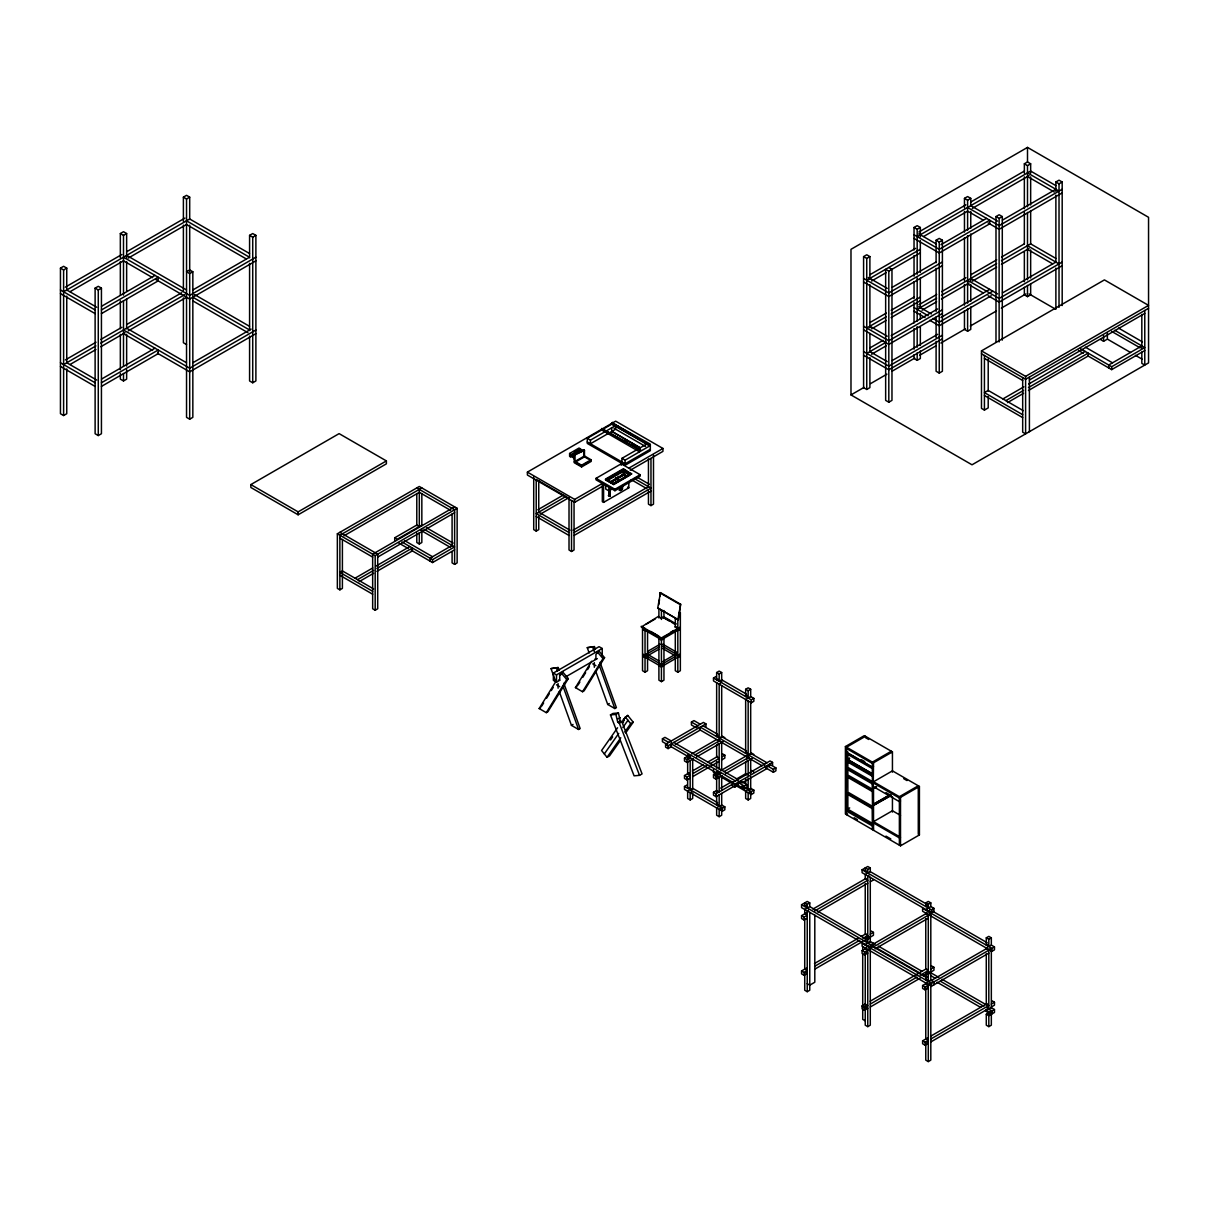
<?xml version="1.0" encoding="UTF-8"?>
<svg xmlns="http://www.w3.org/2000/svg" width="1209" height="1209" viewBox="0 0 1209 1209"><rect width="100%" height="100%" fill="white"/><g stroke="black" fill="none" stroke-linecap="round" stroke-linejoin="round"><path stroke-width="1.5" d="M608.943 490.552L608.716 495.766M608.308 495.645L610.197 496.113L610.213 489.705M657.651 608.444L660.462 592.622L680.637 604.258L678.445 619.869L658.27 608.218M658.769 604.757L659.494 599.543M659.978 596.082L660.462 592.622M677.826 620.096L680.637 604.258M602.218 655.777L602.218 648.492L599.059 646.664L553.359 673.065L553.359 680.335L556.503 682.163L559.767 680.274L559.661 675.317L562.729 671.992L568.306 678.597L547.873 711.753L546.302 712.66L539.169 708.55L556.412 680.576M541.708 706.086L543.627 702.973M546.498 698.318L549.37 693.649M551.289 690.551L553.208 687.437M546.302 712.66L566.734 679.503L568.306 678.597M595.04 658.905L595.916 659.404L595.916 654.386L598.984 651.062L604.56 657.666L584.113 690.823L582.542 691.729L575.424 687.619L591.715 661.202M577.962 685.155L579.882 682.042M582.753 677.388L585.624 672.718M587.544 669.62L589.448 666.507M582.542 691.729L602.989 658.573L604.56 657.666M617.572 727.773L601.583 750.517L607.039 757.302L609.563 755.852L620.308 740.558M621.834 721.713L642.07 773.896L639.546 775.347L634.09 775.83L610.454 714.897L615.91 714.413L617.739 722.257L620.247 720.806L623.406 722.619L623.406 719.476L627.743 715.426L633.214 722.211L625.688 732.926M610.5 739.968L612.631 736.931M627.743 715.426L623.406 719.476M604.319 753.917L618.736 733.395M622.847 727.546L627.955 720.277M607.039 757.302L620.776 737.777M624.781 732.08L630.69 723.677L633.214 722.211M66.752 368.911L66.752 413.72L63.609 415.533L60.45 413.72L60.45 268.126L63.609 266.297L66.752 268.126L66.752 290.523M120.341 257.804L120.341 233.549L123.499 231.72L126.643 233.549L126.643 257.804M183.39 221.413L183.39 197.143L186.534 195.329L189.692 197.143L189.692 219.539M60.45 268.126L63.609 269.939L66.752 268.126M120.341 233.549L123.499 235.362L126.643 233.549M183.39 197.143L186.534 198.971L189.692 197.143M65.301 287.153L121.882 254.495M126.733 251.699L184.917 218.104M63.609 291.777L189.692 218.98L249.507 253.512M70.062 291.686L123.409 260.887M128.26 258.091L186.458 224.496L246.349 258.968M95.118 288.135L98.277 286.321L101.435 288.135L101.435 433.729L98.277 435.557L95.118 433.729L95.118 288.135L98.277 289.964L101.435 288.135M101.526 306.285L155.009 275.395M101.435 309.972L158.167 277.224L158.167 280.866L101.435 313.615M249.583 257.759L249.583 235.362L252.726 233.549L255.885 235.362L255.885 380.956L252.726 382.769L249.583 380.956L249.583 336.162M192.835 271.768L189.692 269.939L186.534 271.768L189.692 273.582L192.835 271.768L192.835 417.362L189.692 419.175L186.534 417.362L186.534 198.971M249.583 235.362L252.726 237.176L255.885 235.362M65.301 359.95L96.01 342.223M100.861 339.427L121.882 327.291M126.733 324.496L181.682 292.759M63.609 364.574L95.934 345.91M100.785 343.114L184.841 294.588M193.002 289.873L249.507 257.245L186.534 220.809M70.062 364.483L95.934 349.552M100.785 346.756L125.026 332.747M128.26 330.888L186.458 297.293M255.885 257.2L189.692 295.419L123.499 257.2M255.885 260.842L189.692 299.061L155.825 279.506M101.526 379.082L155.009 348.192M101.435 382.769L158.167 350.021L158.167 353.663L101.435 386.412M120.341 373.536L120.341 379.142L123.499 380.956L126.643 379.142L126.643 369.803M193.002 362.67L251.124 329.105M255.885 329.997L189.692 368.216L123.499 329.997M255.885 333.639L189.692 371.858L157.442 353.24M250.852 484.582L339.109 433.623L386.396 460.916L386.396 463.833L298.124 514.792L250.852 487.484L250.852 484.582L298.124 511.875L386.396 460.916M342.404 539.441L342.404 588.39L339.88 589.841L337.356 588.39L337.356 533.789L419.311 486.471L457.138 508.309L457.138 562.91L454.614 564.361L452.09 562.91L452.09 551.621M421.835 487.937L339.88 535.255L339.88 589.841M344.006 535.783L419.311 492.305L450.534 510.319M1027.499 147.407L850.985 249.326L850.985 394.92L972.021 464.8L1148.55 362.896L1148.55 217.303L1027.499 147.407L1027.499 162.354M869.891 357.698L869.891 387.636L866.747 389.464L863.589 387.636L863.589 256.61L866.747 254.782L869.891 256.61L869.891 279.067M914.034 249.961L914.034 227.488L917.178 225.675L920.336 227.488L920.336 236.843M964.465 207.736L964.465 198.367L967.608 196.553L970.767 198.367L970.767 205.862M1024.355 173.159L1024.355 163.789L1027.499 161.976L1030.657 163.789L1030.657 173.159M863.589 256.61L866.747 258.424L869.891 256.61M914.034 227.488L917.178 229.317L920.336 227.488M964.465 198.367L967.608 200.195L970.767 198.367M1024.355 163.789L1027.499 165.618L1030.657 163.789M918.885 231.962L965.9 204.82M970.767 202.009L1024.265 171.119M394.723 540.71L394.723 537.793L416.788 525.054L419.311 526.519M917.178 236.586L1030.657 171.073L1055.88 185.627M421.835 525.054L397.247 539.259L394.723 537.793M454.614 506.858L372.659 554.175L372.659 608.777L375.183 610.228L377.707 608.777L377.707 554.175L339.88 532.338M923.661 236.48L967.442 211.212M972.293 208.401L1029.04 175.653M337.356 533.789L375.183 555.626L457.138 508.309M377.707 557.092L454.614 512.676M601.689 428.545L640.77 450.383L601.689 428.545L601.689 429.996L639.516 451.834L639.516 450.383L640.77 450.383M611.86 422.666L649.686 445.229L611.86 422.666L650.321 444.141L650.321 450.685L625.098 465.253L587.272 443.416L587.272 438.308L612.495 423.754L612.495 422.304M602.475 486.29L574.683 502.324L527.396 475.031L527.396 472.114L615.668 421.155L662.94 448.463L662.94 451.365L630.252 470.241M870.087 274.624L915.561 248.374M611.542 427.578L611.86 431.764M866.747 280.186L920.336 249.25M936.098 262.685L936.098 240.228L939.242 238.415L942.4 240.228L942.4 371.269L939.242 373.082L936.098 371.269L936.098 341.316M590.43 440.136L615.653 425.568L615.653 429.21L590.43 443.779L590.43 440.136L587.272 438.308M575.847 453.224L571.116 455.959L571.116 457.274L569.605 456.397L569.605 453.481L579.051 448.025L580.562 448.902L571.116 455.083L580.562 448.902M355.008 578.204L372.75 567.958M375.984 566.099L409.851 546.528M574.698 451.698L579.428 448.977L582.043 450.473M871.613 281.017L886.227 272.584M888.811 267.521L891.97 269.35L891.97 400.375L888.811 402.204L888.811 271.164L920.336 252.893M936.098 240.228L939.242 242.042L942.4 240.228M357.532 579.655L373.657 570.346M376.891 568.472L412.375 547.994L412.375 550.896L376.891 571.389M416.788 533.124L416.788 542.524L419.311 543.99L421.835 542.524L421.835 529.346M576.602 461.385L584.476 456.836L584.476 450.277L572.749 455.309L582.209 449.839L583.72 450.715M591.035 459.752L581.574 465.208L575.016 461.415L584.476 455.959L591.035 459.752L591.035 461.49L581.574 466.946L574.26 462.73L574.26 455.309L584.476 450.277M940.98 244.686L986.529 218.391M359.149 581.635L373.657 573.247M995.989 341.996L995.989 216.577L999.133 214.749L1002.291 216.577L1002.291 340.122M1055.88 191.354L1055.88 182L1059.024 180.171L1062.182 182L1062.182 305.545M995.989 216.577L999.133 218.391L1002.291 216.577M1055.88 182L1059.024 183.813L1062.182 182M1002.457 220.114L1055.789 189.314M591.035 460.614L581.574 466.085L574.26 461.853M892.151 287.364L935.993 262.051M1062.182 189.269L999.133 225.675L967.608 207.464M942.4 261.99L888.811 292.926L863.589 278.372M1062.182 192.911L999.133 229.317L988.101 222.94M452.09 545.44L430.026 558.18L430.026 561.097M401.932 541.964L432.55 559.631L454.614 546.891L423.996 529.225M942.4 265.632L888.811 296.568L863.589 282.014M411.302 550.276L432.55 562.548L454.614 549.808M621.955 461.974L621.955 458.332L647.178 443.779M537.824 509.775L563.47 494.965M649.067 445.592L611.24 423.754L649.686 445.229M621.955 458.332L625.098 460.161L650.321 445.592M596.022 478.356L621.245 463.803L640.15 474.714L640.15 476.18L614.928 490.733L596.022 479.822L596.022 478.356L614.928 489.282L640.15 474.714M565.993 496.431L536.222 513.613L569.016 532.534M650.321 449.234L625.098 463.788L587.272 441.95M870.087 322.455L886.333 313.071M891.199 310.26L913.928 297.142M540.347 514.142L569.197 497.488M866.747 328.017L886.227 316.773M891.109 313.962L920.336 297.082M605.482 479.081L623.451 468.714L631.642 474.17L623.451 469.44L605.482 479.822L613.673 483.827L631.642 473.444M623.451 470.528L607.371 479.822L613.673 483.464L629.753 474.17L623.451 470.528L623.451 474.91L610.59 482.331M527.396 472.114L574.683 499.408L602.475 483.373M625.355 470.165L607.371 480.547L613.673 484.189L629.118 475.273M628.62 468.276L662.94 448.463M871.613 328.848L886.227 320.415M891.109 317.604L920.336 300.724M610.636 481.56L623.723 474.019M610.454 482.693L624.645 474.502L627.788 476.316M918.885 304.759L936.718 294.467M941.584 291.656L965.9 277.617M970.767 274.806L996.7 259.829M1001.566 257.018L1024.265 243.916M605.482 479.822L613.673 484.552L630.01 475.122M917.178 309.383L936.627 298.155M941.494 295.344L996.609 263.532M1001.475 260.721L1030.657 243.87L1055.88 258.424M533.713 476.905L533.713 529.633L536.222 531.083L538.746 529.633L538.746 516.455M605.724 485.429L605.724 489.056L608.883 490.884L612.026 489.056M922.044 310.214L936.627 301.797M941.494 298.986L969.059 283.072M972.293 281.198L996.609 267.159M1001.475 264.363L1029.04 248.45M619.038 490.129L621.547 490.129L621.547 486.486M870.087 347.844L883.084 340.349M891.199 335.649L937.625 308.945M602.324 483.464L602.324 501.659L603.593 502.385L628.801 487.832L628.801 482.361M866.747 353.421L886.227 342.162M942.4 309.821L888.811 340.757L863.589 326.203M871.613 354.237L886.227 345.804M942.4 313.463L888.811 344.399L863.589 329.845M940.965 317.499L989.687 289.374M573.142 530.162L648.447 486.683M574.048 532.534L650.971 488.134L634.393 478.568M992.831 291.188L939.242 322.123L932.94 318.481M574.048 535.451L650.971 491.05M991.214 295.767L939.242 325.765L929.781 320.309M1002.457 292.91L1055.789 262.111M1062.182 262.066L999.133 298.472L967.608 280.261M892.151 360.584L937.625 334.334M1062.182 265.708L999.133 302.114L988.101 295.737M942.4 335.21L888.811 366.146L863.589 351.592M569.016 499.181L569.016 550.004L571.525 551.47L574.048 550.004L574.048 501.055M648.447 490.975L648.447 504.153L650.971 505.604L653.495 504.153L653.495 455.204M942.4 338.852L888.811 369.788L863.589 355.234M850.985 394.92L864.057 387.379M870.601 383.601L886.938 374.155M891.849 371.329L914.729 358.121M919.626 355.295L935.978 345.85M940.874 343.024L965.402 328.863M970.298 326.037L996.458 310.94M1001.354 308.114L1025.867 293.953M914.034 354.781L914.034 358.529L917.178 360.342L920.336 358.529L920.336 351.033M964.465 310.683L964.465 329.407L967.608 331.221L970.767 329.407L970.767 306.95M1024.355 287.334L1024.355 294.83L1027.499 296.643L1030.657 294.83L1030.657 283.601M981.481 350.882L1104.421 279.899L1148.55 305.378L1025.61 376.362L981.481 350.882L981.481 408.385L984.428 410.093L988.206 407.901L988.206 396.612M1148.55 308.295L1025.61 379.263L981.481 353.799M1029.403 380.004L1144.772 313.388M1002.926 398.925L1023.887 386.82M1028.723 384.024L1085.198 351.426M1100.643 339.593L1103.575 341.301L1107.368 339.109L1107.368 333.457M1005.858 400.617L1023.6 390.386M1028.451 387.59L1088.13 353.119L1088.13 356.035L1028.451 390.492M1007.475 402.612L1023.6 393.288M555.49 681.03L551.017 668.607L558.165 667.534L559.163 670.3M589.176 652.996L587.257 647.676L594.42 646.603L595.417 649.369M551.017 668.607L558.165 667.534M587.257 647.676L594.42 646.603M553.359 673.065L556.503 674.879L602.218 648.492M675.302 626.307L678.445 628.861L661.429 638.684L641.254 627.048L658.27 616.484L661.429 618.313L663.953 616.847L676.284 623.965M645.893 624.358L655.187 619.008M559.661 675.317L561.233 674.41M566.296 676.511L597.322 658.603M678.672 613.447L680.35 612.479L680.35 670.723L677.826 672.174L675.302 670.723L675.302 657.545M1141.825 345.91L1108.729 365.012L1108.729 367.929M1080.045 348.449L1111.676 366.72L1144.772 347.603L1114.728 330.269M1088.009 355.96L1111.676 369.622L1144.772 350.519M670.572 632.322L673.73 630.493M539.169 708.55L540.755 707.643M575.424 687.619L576.995 686.712M641.254 626.307L661.429 637.959L680.032 627.229L680.032 629.405L678.143 630.493L678.143 628.317M662.698 639.047L678.445 629.949M647.556 651.424L660.174 644.155M646.301 654.341L658.905 647.057M647.873 655.61L658.905 649.248M662.381 661.807L676.556 653.616M642.523 627.048L642.523 670.723L645.032 672.174L647.556 670.723L647.556 630.675M662.698 663.801L678.445 654.704M678.143 655.248L680.032 654.16L680.032 656.336L678.143 657.439L678.143 655.248L662.381 646.15M662.698 665.993L678.445 656.895M559.314 691.669L571.449 725.37L573.021 724.448M595.569 670.738L607.704 704.439L609.276 703.532M571.449 725.37L578.567 729.48L580.154 728.574L563.832 683.251M607.704 704.439L614.822 708.55L616.394 707.643L600.072 662.32M658.905 636.508L658.905 680.183L661.429 681.634L663.953 680.183L663.953 636.508M610.454 714.897L612.978 713.446L618.434 712.962L620.247 720.806M615.91 714.413L618.434 712.962M617.739 719.113L620.247 717.647M617.739 722.257L619.31 723.163L624.358 720.262M717.904 679.095L716.65 679.821L716.65 672.552L719.174 671.086L721.682 672.552L721.682 681.846M716.65 672.552L719.174 674.002L721.682 672.552M746.905 695.84L745.651 696.565L745.651 689.281L748.159 690.747L748.159 698.031L750.683 696.565L753.842 698.394L753.842 701.296L751.318 702.761L713.491 680.924L713.491 678.007L716.015 676.556M720.428 683.463L719.174 684.188L719.174 738.064L721.682 736.613L746.603 751.001M745.651 689.281L748.159 687.83L750.683 689.281L750.683 696.732M667.156 744.427L662.426 741.706L662.426 738.79L664.95 737.339L671.252 740.981L671.252 742.432M696.248 727.742L691.427 724.962L691.427 722.045L693.951 720.594L700.253 724.236M748.159 690.747L750.683 689.281M735.556 781.014L671.252 743.883L671.252 746.799L668.109 748.613L665.585 747.162L665.585 744.245L703.411 722.408L705.92 723.874L705.92 726.775M746.905 698.757L745.651 699.482L745.651 753.343L746.905 752.618M665.585 744.245L668.109 745.711L705.92 723.874M713.491 678.007L751.318 699.845L753.842 698.394M675.332 744.442L700.253 730.055L700.253 727.138L764.556 764.269L764.556 765.72M717.904 735.873L716.65 736.613L716.65 682.737M693.316 758.814L687.014 762.456L684.49 760.99L684.49 758.088L687.649 756.26M691.729 753.902L716.65 739.515M717.904 740.24L719.174 739.515M684.49 758.088L687.014 759.539L690.173 757.711L690.173 756.26L687.649 754.809L687.649 758.239M694.888 754.99L720.111 740.422M696.475 756.985L723.269 741.525M690.173 778.097L687.014 779.926L684.49 778.46L684.49 775.558L689.221 772.823M692.379 771.01L703.411 764.632M708.126 761.897L717.587 756.441M684.49 775.558L687.014 777.009L690.173 775.196L687.649 773.73L687.649 761.685M692.681 773.73L706.706 765.645M709.819 763.846L719.174 758.451L716.65 756.985L716.65 744.759M721.682 756.985L724.841 755.172L724.841 758.088L721.682 759.902M692.681 776.646L719.174 761.353M719.174 794.842L719.174 806.494L721.682 805.028L724.841 806.856L724.841 809.773L722.317 811.224L684.49 789.386L684.49 786.47L687.014 785.019M688.903 787.558L687.649 788.298L687.649 778.309M722.317 775.558L716.015 779.185L713.491 777.735L713.491 774.818L716.65 773.004M720.73 770.647L746.905 755.534M688.903 790.474L687.649 791.2L687.649 798.484L690.173 799.935L692.681 798.484L692.681 792.862M746.905 756.985L748.159 756.26M713.491 774.818L716.015 776.284L720.745 773.548M723.889 771.735L749.112 757.166M691.427 791.925L690.173 792.666L690.173 799.935M725.476 773.73L752.27 758.27M736.508 784.837L716.015 796.671L713.491 795.205L713.491 792.288L716.65 790.474L719.174 791.925L719.174 777.372L717.904 776.646M720.73 788.117L731.626 781.83M736.296 779.125L745.651 773.73L748.159 775.196L748.159 760.627L746.905 759.902M737.898 783.87L737.898 785.321L734.74 787.15L732.216 785.684L732.216 782.782L770.042 760.945L772.566 762.395L772.566 765.312M713.491 792.288L716.015 793.754L733.349 783.749M732.216 782.782L734.74 784.233L772.566 762.395M741.978 782.979L766.899 768.592L767.08 765.72L773.382 769.362L775.906 767.911L775.906 770.813L773.382 772.279L765.342 767.639M738.079 783.931L738.079 782.465L744.381 786.107L746.905 784.656L746.905 787.558L744.381 789.024L736.508 784.475M717.904 804.302L716.65 805.028L716.65 795.734M717.904 807.219L716.65 807.944L716.65 815.229L719.174 816.679L721.682 815.229L721.682 809.773M746.905 790.474L745.651 791.2L745.651 798.484L748.159 799.935L750.683 798.484L750.683 793.028M720.428 808.67L719.174 809.395L719.174 816.679M749.429 791.925L748.159 792.666L748.159 799.935M684.49 786.47L722.317 808.307L724.841 806.856M741.858 786.107L751.318 791.563L753.842 790.112L753.842 793.028L751.318 794.479L735.556 785.382M900.509 845.832L900.509 797.351L873.518 781.77L892.438 770.858L919.414 786.439L919.414 834.92L900.509 845.832L845.408 814.02L845.408 746.558L864.314 735.631L892.438 751.877L892.438 772.173M865.448 736.296L846.542 747.207L846.542 752.527M847.675 751.514L846.542 752.164L872.384 767.08L873.518 766.43M846.224 760.083L849.368 758.194M849.685 758.375L846.542 760.204L846.542 753.691M892.438 751.877L872.384 763.453L846.542 748.522M845.408 746.558L873.518 762.788L873.2 788.434L876.359 786.621M873.2 788.434L876.676 786.802M849.685 807.914L846.542 809.728L872.384 824.659M847.675 814.02L846.542 814.685L846.542 793.739M890.852 795.718L873.2 805.542L873.2 804.378L888.963 795.28M873.2 804.378L890.852 794.555M873.2 805.542L890.534 795.537M919.414 786.439L899.375 798.016L873.518 783.084M900.509 800.993L899.375 801.643L873.518 786.727M873.518 825.309L872.384 825.959L846.542 811.043M873.518 828.951L872.384 829.601L872.384 808.655M900.509 837.248L899.375 837.897L873.518 822.981M900.509 844.532L899.375 845.182L899.375 796.701L918.281 785.774L918.281 834.255L919.414 834.92M801.567 904.71L870.918 944.743L873.442 943.292L873.442 946.209L870.918 947.66L801.567 907.627L801.567 904.71L804.091 903.259M805.98 905.798L804.726 906.523L804.726 902.896L807.234 901.43L809.758 902.896L809.758 906.614L866.158 939.091M930.809 906.614L930.809 902.896L928.285 904.347L928.285 907.989L930.809 906.523L933.952 908.352L933.952 911.254L931.429 912.719L862.093 872.686L862.093 869.77L864.616 868.304M866.505 870.858L865.236 871.583L865.236 867.941L867.76 866.49L870.284 867.941L870.284 871.659L926.668 904.136M804.726 902.896L807.234 904.347L809.758 902.896M865.236 867.941L867.76 869.407L870.284 867.941M805.98 908.715L804.726 909.44L804.726 913.808L807.234 915.258L804.091 917.087L801.567 915.636L801.567 918.538L804.091 920.004L807.234 918.175M809.758 906.523L807.234 907.989L807.234 904.347M866.505 873.775L865.236 874.5L865.236 878.867L867.76 880.318L814.594 911.012M870.284 871.583L867.76 873.049L867.76 869.407M808.504 910.165L807.234 910.891L807.234 991.697L804.726 990.247L804.726 973.865M869.029 875.225L867.76 875.951L867.76 937.353M801.567 915.636L806.403 912.84M812.856 909.108L866.082 878.384M817.813 912.07L867.76 883.235M870.284 881.784L873.442 879.956M805.98 972.777L807.234 973.502L804.091 975.315L801.567 973.865L801.567 970.948L806.403 968.167M814.473 963.513L858.012 938.365M861.231 936.507L866.082 933.711M801.567 970.948L804.091 972.414L807.234 970.585L804.726 969.134L804.726 918.598M814.594 966.339L859.705 940.3M862.924 938.441L867.76 935.645L865.236 934.194L865.236 883.658M870.284 934.194L873.442 932.366L873.442 935.282L870.284 937.111M865.236 937.836L867.76 936.37L870.284 937.836L867.76 939.287L865.236 937.836L865.236 941.479L866.505 940.738M927.016 905.798L925.762 906.523L925.762 902.896L928.285 901.43L930.809 902.896M814.594 969.255L862.924 941.358M866.505 943.655L865.236 945.106L866.505 944.38M927.016 908.715L925.762 910.165L927.016 909.44M869.029 945.106L867.76 946.571M929.54 910.165L928.285 911.631M866.505 947.297L865.236 948.748L867.76 950.214L864.616 952.027L862.093 950.576L862.093 953.478L864.616 954.944L867.76 953.115L866.505 952.39M927.016 912.357L925.762 913.808L928.285 915.258L873.502 946.889M862.093 869.77L931.429 909.803L933.952 908.352M862.093 950.576L865.312 948.702M871.765 944.985L926.593 913.324M869.029 948.748L867.76 949.473L867.76 1026.637L870.284 1025.187L870.284 948.989M929.54 913.808L928.285 914.533L928.285 972.368M875.12 948.869L928.285 918.175M807.234 991.697L809.758 990.247L809.758 912.357M866.505 1007.717L867.76 1008.442L864.616 1010.271L862.093 1008.805L862.093 1005.903L865.312 1004.029M870.148 1001.233L926.593 968.651M862.093 1005.903L864.616 1007.354L867.76 1005.525L865.236 1004.074M870.284 1004.074L917.011 977.099M920.23 975.24L928.285 970.585L925.762 969.134L925.762 918.598M930.809 969.134L933.952 967.321L933.952 970.222L930.809 972.051M927.016 979.32L925.762 980.046L925.762 972.777L928.285 971.311L938.864 977.431M987.541 944.38L986.287 945.106L986.287 937.836L988.811 936.37L991.335 937.836L991.335 945.272M870.284 1006.991L920.23 978.157M923.449 976.298L926.668 974.439M925.762 972.777L928.285 974.227L930.809 972.777M986.287 937.836L988.811 939.287L991.335 937.836M927.016 982.237L925.762 983.688L928.285 985.154L925.127 986.967L922.603 985.516L922.603 988.418L925.127 989.884L928.285 988.055L927.016 987.33M987.541 947.297L986.287 948.748L988.811 950.214L931.429 983.325L862.093 943.292L862.093 946.209L931.429 986.242L931.429 983.325M922.603 985.516L927.454 982.721M930.673 980.862L987.118 948.264M929.54 983.688L928.285 984.428L928.285 1061.593L925.762 1060.127L925.762 1043.745M990.065 948.748L988.811 949.473L988.811 1009.167L991.335 1007.717L994.478 1009.53L994.478 1012.447L991.954 1013.898L985.501 1010.18M991.954 948.385L991.954 951.302L922.603 911.254L922.603 908.352L991.954 948.385L994.478 946.934L994.478 949.836L991.335 951.664M930.809 986.604L988.811 953.115M927.016 1042.657L928.285 1043.382L925.127 1045.211L922.603 1043.745L922.603 1040.843L927.454 1038.047M930.673 1036.189L987.118 1003.591M922.603 1040.843L925.127 1042.294L928.285 1040.481L925.762 1039.015L925.762 988.478M930.809 1039.015L988.811 1005.525L986.287 1004.074L986.287 953.538M991.335 1004.074L994.478 1002.261L994.478 1005.163L991.335 1006.991M930.809 1041.931L988.811 1008.442L987.541 1007.717M987.541 1009.893L986.287 1011.359L988.811 1012.81L990.065 1012.084L990.065 1015.001L988.811 1015.726L986.287 1014.275L986.287 1025.187L988.811 1026.637L991.335 1025.187L991.335 1012.175M986.287 1011.359L987.541 1010.633L987.541 1013.535L990.065 1015.001M990.065 1011.359L988.811 1012.81M986.287 1014.275L987.541 1013.535M987.118 1008.2L991.954 1010.996L994.478 1009.53M928.285 1061.593L930.809 1060.127L930.809 983.93M1027.499 172.887L1059.024 191.098M1027.499 176.529L1054.293 192.004M970.767 205.651L997.561 221.126M967.608 211.107L983.37 220.204M1027.499 245.684L1059.024 263.894M1027.499 249.326L1052.722 263.894M1118.521 328.077L1142.414 341.875M1111.539 331.342L1140.238 347.905M1029.146 293.953L1055.321 309.066M1107.656 339.276L1130.551 352.499M1135.463 355.34L1142.006 359.118M918.749 233.866L936.098 243.87M914.034 234.773L939.242 249.326L989.687 220.204L989.687 223.846L939.242 252.968L914.034 238.415M970.767 278.448L997.561 293.923M1085.425 347.195L1112.507 362.836M967.608 283.903L983.37 293.001M1078.443 350.444L1083.234 353.209M888.811 271.164L885.653 269.35L885.653 400.375L888.811 402.204M868.319 277.45L887.24 288.377M918.749 306.663L931.368 313.932M914.034 307.57L928.21 315.761M914.034 311.212L925.066 317.574M984.428 358.408L1022.678 380.487M1023.267 410.667L988.206 390.431L984.428 392.623L1022.678 414.702M869.891 326.203L887.24 336.208M984.428 395.524L1022.678 417.604M869.891 351.592L887.24 361.597M614.066 428.303L645.591 446.499M640.241 447.783L611.542 431.22L640.105 447.859M624.343 439.109L627.622 440.862M632.231 443.673L635.511 445.411M636.916 477.102L649.399 484.325M623.451 471.268L629.753 474.91M623.451 474.91L624.705 475.636L624.705 471.994M579.428 449.839L580.562 450.504M621.91 474.26L625.023 476.074M631.279 479.671L646.891 488.693M588.405 459.103L583.72 456.397L583.72 449.839M569.605 453.481L571.116 454.357M572.749 455.309L574.26 456.186M627.547 487.091L628.801 487.832M574.26 459.088L572.749 456.911M620.293 489.403L621.547 490.129M608.943 495.282L610.213 496.007M536.222 479.399L569.016 498.32M126.643 255.386L186.458 289.918M194.543 294.588L249.507 326.309M193.002 297.338L249.583 329.997M123.499 260.842L152.591 277.647M193.002 300.981L247.966 332.702M538.746 512.148L569.968 530.177M536.222 516.53L569.016 535.451M659.842 592.848L680.017 604.5M659.827 609.109L678.445 619.869M663.953 617.572L671.66 622.031M662.698 617.21L669 620.852M672.144 622.68L675.302 624.494M186.534 344.565L183.39 342.736L183.39 297.943M675.302 627.048L678.445 628.861M865.448 737.611L868.682 739.47M416.788 487.937L454.614 509.775L454.614 564.361M66.752 289.964L96.705 307.252M60.45 289.964L95.118 309.972M126.643 328.183L186.458 362.715M650.714 631.415L658.588 635.964M903.743 778.702L906.977 780.561M644.412 629.949L660.174 639.047M60.45 293.606L95.118 313.615M662.698 644.155L676.874 652.331M123.499 333.639L152.591 350.444M861.518 759.796L864.722 761.64M746.603 694.208L721.682 679.821L719.174 681.287L719.174 674.002M872.702 768.803L846.224 753.509L846.224 752.346L872.702 767.7L872.702 774.032L847.857 759.69L847.857 753.509M662.381 648.341L674.985 655.61M848.748 760.083L872.702 773.911M872.702 776.465L846.224 761.186L846.224 760.008L872.702 775.377L847.857 761.186L847.857 767.367L872.702 781.709L872.702 775.301M872.702 784.112L846.224 768.818L846.542 761.368M847.857 768.818L847.857 775.014L872.702 789.356L872.384 776.284M846.224 767.73L872.702 783.024M646.301 653.616L658.905 660.885M885.97 792.605L890.806 795.401M426.52 527.759L453.058 543.083M644.412 654.704L660.174 663.801M644.412 656.895L660.174 665.993M872.702 790.807L846.224 775.301L846.224 776.465L872.702 791.759M420.868 530.328L450.534 547.45M900.509 815.41L892.438 810.755L873.518 821.667L899.375 836.598M872.702 808.836L846.224 793.557L846.542 776.646M846.224 792.454L872.702 807.899M404.456 540.499L432.55 556.729M398.804 543.068L408.174 548.478M722.317 736.236L724.841 737.702M751.318 752.98L753.842 754.446M702.777 725.687L717.678 734.286M767.08 762.819L750.683 753.343L748.159 754.809L748.159 700.933M775.906 767.911L769.604 764.269L769.604 765.72M592.758 663.877L595.916 665.691M691.427 722.045L697.729 725.687L697.729 727.138M66.752 362.76L96.705 380.049M854.128 817.752L857.362 819.626M885.97 836.129L890.806 838.925M699.467 729.601L762.138 765.781M60.45 362.76L95.118 382.769M717.904 743.157L719.174 743.883L719.174 769.362M60.45 366.403L95.118 386.412M722.317 753.721L724.841 755.172M751.318 770.45L753.842 771.916M339.88 538.156L372.659 557.092M673.776 742.432L738.079 779.563L738.079 781.014M746.905 784.656L740.603 781.014L740.603 782.465M753.842 790.112L750.683 788.298L748.159 789.749L748.159 778.097M662.426 738.79L668.728 742.432M558.785 679.836L559.661 680.335M670.315 746.255L733.349 782.646M716.65 774.455L713.491 772.642L713.491 769.725M721.38 777.191L730.825 782.646M688.903 759.902L690.173 760.627L690.173 789.749L692.681 788.298L717.602 802.685M556.503 684.793L559.661 686.621M925.762 902.896L928.285 904.347M932.411 911.102L987.194 942.718M994.478 946.934L991.335 945.106L988.811 946.571L988.811 939.287M373.626 588.949L342.404 570.92L339.88 572.371L372.659 591.307M339.88 575.288L372.659 594.208M870.918 930.915L873.442 932.366M931.429 965.855L933.952 967.321M991.954 1000.795L994.478 1002.261M942.083 979.29L987.194 1005.329M930.673 975.603L935.509 978.398M940.345 981.194L983.899 1006.341M875.12 944.259L870.284 941.479L867.76 942.929L867.76 939.287M878.339 946.118L921.832 971.235M924.22 974.802L927.454 976.66M937.126 982.252L980.665 1007.384M876.601 948.037L920.14 973.169M923.374 975.028L926.593 976.902M871.901 946.043L926.668 977.673M807.234 983.688L809.758 985.154L814.806 982.237L814.806 915.047M865.236 1020.819L862.712 1019.368L862.712 954.037M867.76 1026.637L865.236 1025.187L865.236 1008.805M597.397 651.968L602.989 658.573M561.157 672.899L566.734 679.503M625.219 716.877L630.69 723.677M609.593 496.461L609.578 490.068M619.31 723.163L639.546 775.347M592.848 647.51L594.344 651.666M599.135 664.965L614.822 708.55M556.593 668.441L557.591 671.207M562.88 685.896L578.567 729.48M1144.772 310.471L1144.772 365.073L1141.825 363.38L1141.825 352.076M1141.825 314.431L1141.825 348.313M1111.676 366.72L1111.676 369.622M1103.575 335.649L1103.575 341.301M1059.024 183.813L1059.024 307.358M1055.88 195.102L1055.88 262.489M1055.88 268.096L1055.88 309.277M1030.657 176.892L1030.657 204.971M1030.657 210.593L1030.657 244.294M1030.657 249.9L1030.657 277.979M1029.403 377.087L1029.403 431.689M1027.499 165.618L1027.499 206.799M1027.499 212.406L1027.499 279.808M1027.499 285.415L1027.499 296.643M1025.61 376.362L1025.61 433.865L1022.678 432.172L1022.678 377.571M1024.355 176.892L1024.355 208.719M1024.355 212.467L1024.355 244.294M1024.355 251.774L1024.355 281.727M999.133 218.391L999.133 341.935M991.954 1010.996L991.954 1013.898M991.335 948.989L991.335 1008.457M988.811 1015.726L988.811 1026.637M988.206 358.952L988.206 390.96M984.428 355.491L984.428 410.093M970.767 211.469L970.767 228.32M970.767 233.942L970.767 280.73M970.767 284.478L970.767 301.328M967.608 200.195L967.608 230.148M967.608 235.755L967.608 303.142M967.608 308.763L967.608 331.221M964.465 211.469L964.465 232.068M964.465 237.689L964.465 280.73M964.465 284.478L964.465 305.076M939.242 242.042L939.242 373.082M936.098 268.307L936.098 311.363M936.098 316.985L936.098 337.568M933.952 984.791L933.952 981.874L930.809 980.046L928.285 981.512L928.285 974.227M931.429 909.803L931.429 912.719M930.809 914.034L930.809 980.212M925.127 986.967L925.127 989.884M925.127 1042.294L925.127 1045.211M920.336 240.591L920.336 272.418M920.336 278.025L920.336 307.978M920.336 313.599L920.336 319.221M920.336 326.702L920.336 345.426M917.178 229.317L917.178 274.231M917.178 277.979L917.178 321.035M917.178 326.657L917.178 347.24M917.178 352.862L917.178 360.342M914.034 255.567L914.034 276.166M914.034 281.773L914.034 298.623M914.034 302.371L914.034 322.954M914.034 328.576L914.034 349.159M892.438 796.701L892.438 812.055M891.305 752.527L891.305 751.212L872.384 762.138L872.384 767.443M873.518 788.616L873.518 804.559M873.518 805.723L873.518 830.266M872.702 790.595L872.702 806.463L847.857 792.122L847.857 776.465M872.384 768.622L872.384 775.12M872.384 783.931L872.384 790.414M872.384 791.578L872.702 823.541L847.857 809.199L847.857 793.557M870.918 944.743L870.918 947.66M870.284 877.235L870.284 942.295M869.891 284.689L869.891 327.745M869.891 333.352L869.891 352.076M866.747 258.424L866.747 389.464M865.236 953.538L865.236 1005.888M864.616 952.027L864.616 954.944M864.616 1007.354L864.616 1010.271M862.712 946.571L862.712 950.304M846.542 769L846.542 775.483M804.091 917.087L804.091 920.004M804.091 972.414L804.091 975.315M773.382 769.362L773.382 772.279M751.318 699.845L751.318 702.761M751.318 791.563L751.318 794.479M750.683 702.308L750.683 754.401M750.683 759.176L750.683 773.73M750.683 776.646L750.683 789.386M745.651 761.912L745.651 775.105M745.651 778.868L745.651 784.52M744.381 786.107L744.381 789.024M734.74 784.233L734.74 787.15M722.317 808.307L722.317 811.224M721.682 685.563L721.682 737.656M721.682 742.432L721.682 770.511M721.682 775.921L721.682 790.474M721.682 793.391L721.682 806.131M719.174 774.455L719.174 773.004L716.65 771.554L716.65 792.016M716.65 761.564L716.65 768.214M716.015 776.284L716.015 779.185M716.015 793.754L716.015 796.671M692.681 759.176L692.681 789.129M687.014 759.539L687.014 762.456M687.014 777.009L687.014 779.926M677.826 619.507L677.826 672.174M675.302 618.041L675.302 627.456M675.302 631.219L675.302 653.782M668.109 745.711L668.109 748.613M663.953 610.53L663.953 618.041M663.635 636.69L663.635 638.866L661.746 639.969L661.746 637.778M663.635 644.337L663.635 646.513M661.429 610.031L661.429 619.446M661.429 637.959L661.429 681.634M661.111 637.778L661.111 639.969L659.222 638.866L659.222 636.69M659.222 644.337L659.222 646.513M658.905 608.58L658.905 617.995M650.971 458.543L650.971 505.604M648.447 458.967L648.447 487.197M645.032 628.499L645.032 672.174M644.729 628.317L644.729 630.493L642.825 629.405L642.825 627.229M625.098 460.161L625.098 465.253M622.816 485.58L622.348 489.328L622.182 485.942M621.245 463.803L621.245 465.253M620.293 487.212L620.293 490.854M618.177 476.24L618.177 480.003M615.668 477.691L615.668 481.454M614.928 489.282L614.928 490.733M613.673 483.464L613.673 484.552M608.883 487.242L608.883 490.884M603.593 484.189L603.593 502.385M594.329 662.653L594.329 667.277M581.574 465.208L581.574 466.946M575.016 455.748L575.016 462.291M574.683 499.408L574.683 502.324M571.525 500.632L571.525 551.47M558.09 683.569L558.09 688.208M556.503 674.879L556.503 682.163M538.746 480.683L538.746 512.676M536.222 480.245L536.222 531.083M452.09 513.961L452.09 545.969M432.55 559.631L432.55 562.548M421.835 493.574L421.835 525.583M419.311 489.388L419.311 527.048M419.311 532.685L419.311 543.99M416.788 493.574L416.788 525.583M375.183 555.626L375.183 610.228M298.124 511.875L298.124 514.792M252.726 237.176L252.726 382.769M249.583 263.366L249.583 330.556M189.692 225.146L189.692 271.813M189.692 273.582L189.692 419.175M183.39 225.146L183.39 290.477M126.643 261.537L126.643 291.414M126.643 298.88L126.643 328.742M126.643 334.334L126.643 366.07M123.499 235.362L123.499 295.087M123.499 300.693L123.499 366.025M123.499 373.49L123.499 380.956M120.341 261.537L120.341 295.147M120.341 300.739L120.341 328.742M120.341 334.334L120.341 369.803M98.277 289.964L98.277 435.557M66.752 296.114L66.752 363.32M63.609 269.939L63.609 415.533M663.635 663.62L661.746 664.708L661.746 666.9L663.635 665.811L663.635 663.62M573.882 456.685L569.983 454.433L573.882 457.561L573.882 456.685M644.729 655.248L642.825 654.16L642.825 656.336L644.729 657.439L644.729 655.248M661.111 664.708L659.222 663.62L659.222 665.811L661.111 666.9L661.111 664.708"/></g></svg>
